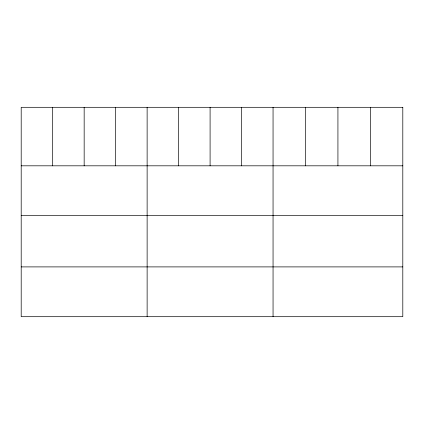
<?xml version="1.0" encoding="UTF-8"?>
<svg xmlns="http://www.w3.org/2000/svg" width="424" height="424" viewBox="0 0 424 424"><rect width="100%" height="100%" fill="white"/><g stroke="black" fill="none" stroke-linecap="round" stroke-linejoin="round"><path stroke-width="0.64" d="M21.2 165.811L402.8 165.811M21.2 215.599L402.8 215.599M21.2 266.897L402.8 266.897M370.364 107.309L370.364 165.811M337.928 107.309L337.928 165.811M305.492 107.309L305.492 165.811M273.056 107.309L273.056 316.691M241.574 107.309L241.574 165.811M210.092 107.309L210.092 165.811M178.61 107.309L178.61 165.811M147.128 107.309L147.128 316.691M115.646 107.309L115.646 165.811M84.164 107.309L84.164 165.811M52.682 107.309L52.682 165.811M402.8 107.309L21.2 107.309L21.2 316.691L402.8 316.691L402.8 107.309"/></g></svg>
